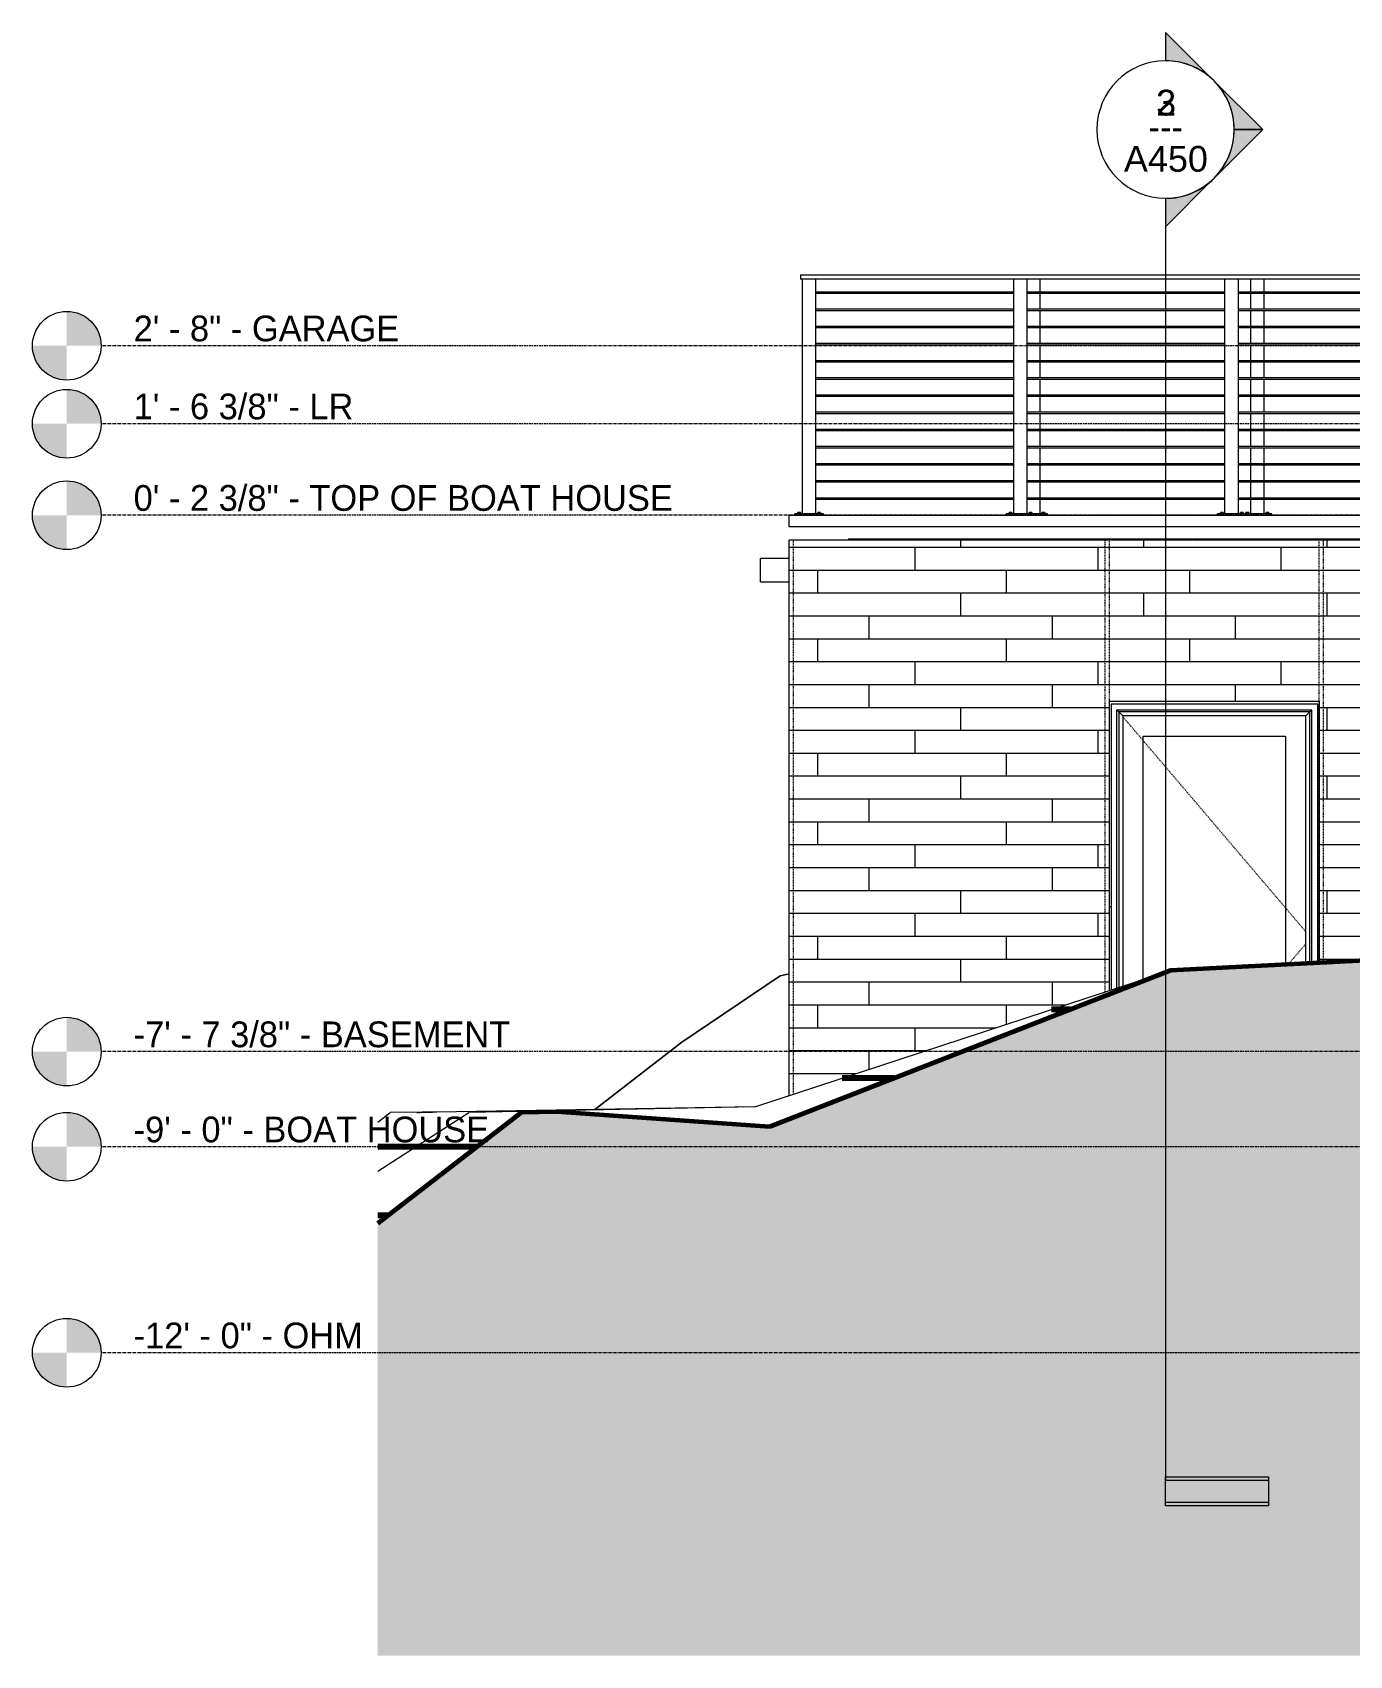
# Model space of a CAD drawing. Header units: inches. Extents: x -3207 to -1935, y -201 to 483.
# Drawn here: x -3206.6 to -2976.4, y -196.9 to 86.8 of the extents above; entities that cross this region are included whole.
import ezdxf

# ---------------------------------------------------------------- set-up
doc = ezdxf.new("R2010")
doc.units = ezdxf.units.IN
doc.header["$MEASUREMENT"] = 0
doc.linetypes.add('Dash 1_16_', pattern=[0.125, 0.0625, -0.0625])
doc.linetypes.add('Grid Line 1_2_', pattern=[0.875, 0.5, -0.125, 0.125, -0.125])
for name, color, linetype, lineweight in [('A-DETL-1', 90, 'Dash 1_16_', 9), ('A-DOOR', 31, 'Continuous', 18), ('A-DOOR-1', 31, 'Dash 1_16_', 9), ('A-DOOR-FRAM', 31, 'Continuous', 9), ('A-FLOR', 192, 'Continuous', 18), ('A-FLOR-HRAL', 11, 'Continuous', 9), ('A-FLOR-LEVL', 51, 'Continuous', 9), ('A-FLOR-LEVL-1', 51, 'Grid Line 1_2_', 9), ('A-WALL', 113, 'Continuous', 18), ('A-WALL-PATT-1', 111, 'Continuous', 9), ('C-TOPO', 7, 'Continuous', 9), ('C-TOPO-1', 7, 'Continuous', 60), ('C-TOPO-MAJR', 7, 'Continuous', 80), ('G-ANNO-SYMB-1', 111, 'Continuous', 9), ('S-FNDN', 32, 'Continuous', 18)]:
    doc.layers.add(name, color=color, linetype=linetype, lineweight=lineweight)
doc.styles.add('Arial_1', font='arial.ttf', dxfattribs={"height": 4.5})
doc.styles.add('Century Gothic', font='ufonts.com_century-gothic.ttf', dxfattribs={"height": 4.5})

# ---------------------------------------------------------------- blocks, each defined once
blk = doc.blocks.new('Railing - 2_ x 1_2_ 2-V6-BUILDING SECTION - NORTH_SOUTH - LOOKING EAST2')
at = {"layer": 'A-FLOR-HRAL'}
for p, q in [((-2993.69, 43.62), (-2993.69, 41.37)), ((-2991.32, 41.37), (-2991.32, 43.62)), ((-2993.69, 41.19), (-2993.69, 38.37)), ((-2991.32, 38.37), (-2991.32, 41.19)), ((-2993.69, 38.19), (-2993.69, 35.37)), ((-2991.32, 35.37), (-2991.32, 38.19)), ((-2993.69, 35.19), (-2993.69, 32.37)), ((-2991.32, 32.37), (-2991.32, 35.19)), ((-2993.69, 32.19), (-2993.69, 29.37)), ((-2991.32, 29.37), (-2991.32, 32.19)), ((-2993.69, 29.19), (-2993.69, 26.37)), ((-2991.32, 26.37), (-2991.32, 29.19)), ((-2993.69, 26.19), (-2993.69, 23.37)), ((-2991.32, 23.37), (-2991.32, 26.19)), ((-2993.69, 23.19), (-2993.69, 20.37)), ((-2991.32, 20.37), (-2991.32, 23.19)), ((-2993.69, 20.19), (-2993.69, 17.37)), ((-2991.32, 17.37), (-2991.32, 20.19)), ((-2993.69, 17.19), (-2993.69, 14.37)), ((-2991.32, 14.37), (-2991.32, 17.19)), ((-2993.69, 14.19), (-2993.69, 11.37)), ((-2991.32, 11.37), (-2991.32, 14.19)), ((-2993.69, 11.19), (-2993.69, 8.37)), ((-2991.32, 8.37), (-2991.32, 11.19)), ((-2993.69, 8.19), (-2993.69, 5.37)), ((-2991.32, 5.37), (-2991.32, 8.19)), ((-2994.5, 2.62), (-2994.5, 2.87)), ((-2994.25, 2.87), (-2994.5, 2.87)), ((-2994, 2.87), (-2994.25, 2.87)), ((-2994, 2.87), (-2994, 2.62)), ((-2993.69, 5.19), (-2993.69, 2.62)), ((-2991.32, 2.62), (-2991.32, 5.19)), ((-2991, 2.62), (-2991, 2.87)), ((-2990.75, 2.87), (-2991, 2.87)), ((-2990.5, 2.87), (-2990.75, 2.87)), ((-2990.5, 2.87), (-2990.5, 2.62)), ((-2990, 2.62), (-2994.48, 2.62)), ((-2990, 2.37), (-2990, 2.62))]:
    blk.add_line(p, q, dxfattribs=at)
blk = doc.blocks.new('Railing - 2_ x 1_2_ 2-V7-BUILDING SECTION - NORTH_SOUTH - LOOKING EAST2')
at = {"layer": 'A-FLOR-HRAL'}
for p, q in [((-3030.48, 41.37), (-3030.48, 43.62)), ((-3030.48, 38.37), (-3030.48, 41.19)), ((-3030.48, 35.37), (-3030.48, 38.19)), ((-3030.48, 32.37), (-3030.48, 35.19)), ((-3030.48, 29.37), (-3030.48, 32.19)), ((-3030.48, 26.37), (-3030.48, 29.19)), ((-3030.48, 23.37), (-3030.48, 26.19)), ((-3030.48, 20.37), (-3030.48, 23.19)), ((-3030.48, 17.37), (-3030.48, 20.19)), ((-3030.48, 14.37), (-3030.48, 17.19)), ((-3030.48, 11.37), (-3030.48, 14.19)), ((-3030.48, 8.37), (-3030.48, 11.19)), ((-3030.48, 5.37), (-3030.48, 8.19)), ((-3030.48, 2.62), (-3030.48, 5.19)), ((-3030.17, 2.62), (-3030.17, 2.87)), ((-3029.92, 2.87), (-3030.17, 2.87)), ((-3029.67, 2.87), (-3029.92, 2.87)), ((-3029.67, 2.87), (-3029.67, 2.62)), ((-3029.17, 2.62), (-3031.41, 2.62)), ((-3029.17, 2.37), (-3029.17, 2.62))]:
    blk.add_line(p, q, dxfattribs=at)
blk = doc.blocks.new('Railing - 2_ x 1_2_ 2-V8-BUILDING SECTION - NORTH_SOUTH - LOOKING EAST2')
at = {"layer": 'A-FLOR-HRAL'}
for p, q in [((-3035.1, 2.62), (-3035.1, 43.62)), ((-3032.72, 2.62), (-3032.72, 43.62)), ((-3035.91, 2.62), (-3035.91, 2.87)), ((-3035.66, 2.87), (-3035.91, 2.87)), ((-3035.41, 2.87), (-3035.66, 2.87)), ((-3035.41, 2.87), (-3035.41, 2.62)), ((-3032.41, 2.62), (-3032.41, 2.87)), ((-3032.16, 2.87), (-3032.41, 2.87)), ((-3031.91, 2.87), (-3032.16, 2.87)), ((-3031.91, 2.87), (-3031.91, 2.62)), ((-3031.41, 2.62), (-3036.41, 2.62)), ((-3036.41, 2.37), (-3036.41, 2.62)), ((-3031.41, 2.37), (-3031.41, 2.62))]:
    blk.add_line(p, q, dxfattribs=at)
blk = doc.blocks.new('Railing - Railing-1114347-BUILDING SECTION - NORTH_SOUTH - LOOKING EAST2')
at = {"layer": 'A-FLOR-HRAL'}
for p, q in [((-3072.34, 44.38), (-2822.47, 44.38)), ((-3072.34, 44.38), (-3072.34, 43.62)), ((-2823.52, 43.62), (-3072.34, 43.62)), ((-3035.1, 41.37), (-3069.65, 41.37)), ((-3069.65, 41.19), (-3035.1, 41.19)), ((-2998.17, 41.37), (-3032.72, 41.37)), ((-3032.72, 41.19), (-2998.17, 41.19)), ((-2961.24, 41.37), (-2995.79, 41.37)), ((-2995.79, 41.19), (-2961.24, 41.19)), ((-3035.1, 38.37), (-3069.65, 38.37)), ((-3069.65, 38.19), (-3035.1, 38.19)), ((-2998.17, 38.37), (-3032.72, 38.37)), ((-3032.72, 38.19), (-2998.17, 38.19)), ((-2961.24, 38.37), (-2995.79, 38.37)), ((-2995.79, 38.19), (-2961.24, 38.19)), ((-3035.1, 35.37), (-3069.65, 35.37)), ((-3069.65, 35.19), (-3035.1, 35.19)), ((-2998.17, 35.37), (-3032.72, 35.37)), ((-3032.72, 35.19), (-2998.17, 35.19)), ((-2961.24, 35.37), (-2995.79, 35.37)), ((-2995.79, 35.19), (-2961.24, 35.19)), ((-3035.1, 32.37), (-3069.65, 32.37)), ((-3069.65, 32.19), (-3035.1, 32.19)), ((-2998.17, 32.37), (-3032.72, 32.37)), ((-3032.72, 32.19), (-2998.17, 32.19)), ((-2961.24, 32.37), (-2995.79, 32.37)), ((-2995.79, 32.19), (-2961.24, 32.19)), ((-3035.1, 29.37), (-3069.65, 29.37)), ((-3069.65, 29.19), (-3035.1, 29.19)), ((-2998.17, 29.37), (-3032.72, 29.37)), ((-3032.72, 29.19), (-2998.17, 29.19)), ((-2961.24, 29.37), (-2995.79, 29.37)), ((-2995.79, 29.19), (-2961.24, 29.19)), ((-3035.1, 26.37), (-3069.65, 26.37)), ((-3069.65, 26.19), (-3035.1, 26.19)), ((-2998.17, 26.37), (-3032.72, 26.37)), ((-3032.72, 26.19), (-2998.17, 26.19)), ((-2961.24, 26.37), (-2995.79, 26.37)), ((-2995.79, 26.19), (-2961.24, 26.19)), ((-3035.1, 23.37), (-3069.65, 23.37)), ((-3069.65, 23.19), (-3035.1, 23.19)), ((-2998.17, 23.37), (-3032.72, 23.37)), ((-3032.72, 23.19), (-2998.17, 23.19)), ((-2961.24, 23.37), (-2995.79, 23.37)), ((-2995.79, 23.19), (-2961.24, 23.19)), ((-3035.1, 20.37), (-3069.65, 20.37)), ((-3069.65, 20.19), (-3035.1, 20.19)), ((-2998.17, 20.37), (-3032.72, 20.37)), ((-3032.72, 20.19), (-2998.17, 20.19)), ((-2961.24, 20.37), (-2995.79, 20.37)), ((-2995.79, 20.19), (-2961.24, 20.19)), ((-3035.1, 17.37), (-3069.65, 17.37)), ((-3069.65, 17.19), (-3035.1, 17.19)), ((-2998.17, 17.37), (-3032.72, 17.37)), ((-3032.72, 17.19), (-2998.17, 17.19)), ((-2961.24, 17.37), (-2995.79, 17.37)), ((-2995.79, 17.19), (-2961.24, 17.19)), ((-3035.1, 14.37), (-3069.65, 14.37)), ((-3069.65, 14.19), (-3035.1, 14.19)), ((-2998.17, 14.37), (-3032.72, 14.37)), ((-3032.72, 14.19), (-2998.17, 14.19)), ((-2961.24, 14.37), (-2995.79, 14.37)), ((-2995.79, 14.19), (-2961.24, 14.19)), ((-3035.1, 11.37), (-3069.65, 11.37)), ((-2998.17, 11.37), (-3032.72, 11.37)), ((-2961.24, 11.37), (-2995.79, 11.37)), ((-3069.65, 11.19), (-3035.1, 11.19)), ((-3032.72, 11.19), (-2998.17, 11.19)), ((-2995.79, 11.19), (-2961.24, 11.19)), ((-3035.1, 8.37), (-3069.65, 8.37)), ((-3069.65, 8.19), (-3035.1, 8.19)), ((-2998.17, 8.37), (-3032.72, 8.37)), ((-3032.72, 8.19), (-2998.17, 8.19)), ((-2961.24, 8.37), (-2995.79, 8.37)), ((-2995.79, 8.19), (-2961.24, 8.19)), ((-3035.1, 5.37), (-3069.65, 5.37)), ((-3069.65, 5.19), (-3035.1, 5.19)), ((-2998.17, 5.37), (-3032.72, 5.37)), ((-3032.72, 5.19), (-2998.17, 5.19)), ((-2961.24, 5.37), (-2995.79, 5.37)), ((-2995.79, 5.19), (-2961.24, 5.19))]:
    blk.add_line(p, q, dxfattribs=at)
for name, p in [('Railing - 2_ x 1_2_ 2-V8-BUILDING SECTION - NORTH_SOUTH - LOOKING EAST2', (-36.93, 0)), ('Railing - 2_ x 1_2_ 2-V8-BUILDING SECTION - NORTH_SOUTH - LOOKING EAST2', (0, 0)), ('Railing - 2_ x 1_2_ 2-V7-BUILDING SECTION - NORTH_SOUTH - LOOKING EAST2', (0, 0)), ('Railing - 2_ x 1_2_ 2-V8-BUILDING SECTION - NORTH_SOUTH - LOOKING EAST2', (36.93, 0)), ('Railing - 2_ x 1_2_ 2-V6-BUILDING SECTION - NORTH_SOUTH - LOOKING EAST2', (0, 0))]:
    blk.add_blockref(name, p)
blk = doc.blocks.new('Door-Inswing-Andersen-400_Series-Single - 3_ 0-1_8_ x 6_ 10-3_8_-1874265-BUILDING SECTION - NORTH_SOUTH - LOOKING EAST2')
at = {"layer": 'A-DOOR-1'}
for p, q in [((-2984.02, -70.44), (-3016.02, -32.84)), ((-2984.02, -72.5), (-2987.1, -76.11))]:
    blk.add_line(p, q, dxfattribs=at)
at = {"layer": 'A-DOOR-FRAM'}
for p, q in [((-2981.96, -30.62), (-3018.09, -30.62)), ((-3018.09, -30.62), (-3018.09, -80.58)), ((-2981.96, -30.62), (-3018.09, -30.62)), ((-3018.09, -30.62), (-3018.09, -80.58)), ((-2981.96, -75.85), (-2981.96, -30.62)), ((-2981.96, -75.85), (-2981.96, -30.62)), ((-3017.06, -80.24), (-3017.06, -31.66)), ((-3017.06, -31.66), (-2982.99, -31.66)), ((-3017.06, -80.24), (-3017.06, -31.66)), ((-3017.06, -31.66), (-2982.99, -31.66)), ((-3017.06, -31.66), (-3016.71, -32)), ((-3016.71, -32), (-3016.02, -32.69)), ((-2983.34, -32), (-3016.71, -32)), ((-3016.71, -32), (-3016.71, -80.13)), ((-2984.02, -32.69), (-3016.02, -32.69)), ((-3016.02, -32.69), (-3016.02, -79.9)), ((-2983.34, -32), (-2984.02, -32.69)), ((-2984.02, -75.95), (-2984.02, -32.69)), ((-2982.99, -31.66), (-2983.34, -32)), ((-2983.34, -75.92), (-2983.34, -32)), ((-2982.99, -75.9), (-2982.99, -31.66)), ((-2982.99, -75.9), (-2982.99, -31.66)), ((-3012.46, -36.25), (-2987.59, -36.25)), ((-3012.46, -78.74), (-3012.46, -36.25)), ((-2987.59, -36.25), (-2987.59, -76.14))]:
    blk.add_line(p, q, dxfattribs=at)
blk = doc.blocks.new('Walls 3 - Walls 3-1648727-BUILDING SECTION - NORTH_SOUTH - LOOKING EAST2')
at = {"layer": 'A-WALL'}
for p, q in [((-3079.34, -9.25), (-3079.34, -5.19)), ((-3074.34, -5.19), (-3079.34, -5.19)), ((-3079.34, -9.25), (-3074.34, -9.25))]:
    blk.add_line(p, q, dxfattribs=at)
blk = doc.blocks.new('Level - Level Head - Circle-50818-BUILDING SECTION - NORTH_SOUTH - LOOKING EAST2')
at = {"layer": 'A-FLOR-LEVL'}
h = blk.add_hatch(color=256, dxfattribs=at)
edge = h.paths.add_edge_path(flags=0)
edge.add_line((-3200.57, 32), (-3194.57, 32))
edge.add_arc((-3200.57, 32), 6, 0, 90)
edge.add_line((-3200.57, 38), (-3200.57, 32))
h = blk.add_hatch(color=256, dxfattribs=at)
edge = h.paths.add_edge_path(flags=0)
edge.add_line((-3200.57, 26), (-3200.57, 32))
edge.add_line((-3200.57, 32), (-3206.57, 32))
edge.add_arc((-3200.57, 32), 6, 180, 270)
blk.add_circle((-3200.57, 32), 6, dxfattribs=at)
blk = doc.blocks.new('Section - 3_32_ x 3_8_-54337-BUILDING SECTION - NORTH_SOUTH - LOOKING EAST2')
at = {"layer": 'G-ANNO-SYMB-1'}
blk.add_hatch(color=256, dxfattribs=at).paths.add_polyline_path([(-2782.8, -166.82), (-2800.8, -166.82), (-2800.8, -171.32), (-2782.8, -171.32)], flags=0)
for p, q in [((-2800.8, -171.32), (-2800.8, -166.82)), ((-2800.8, -166.82), (-2782.8, -166.82)), ((-2782.8, -166.82), (-2782.8, -171.32)), ((-2782.8, -171.32), (-2800.8, -171.32))]:
    blk.add_line(p, q, dxfattribs=at)
blk = doc.blocks.new('Section - Section Head - Filled-22785-BUILDING SECTION - NORTH_SOUTH - LOOKING EAST2')
at = {"layer": 'G-ANNO-SYMB-1'}
h = blk.add_hatch(color=256, dxfattribs=at)
edge = h.paths.add_edge_path(flags=0)
edge.add_arc((-2800.8, 80.08), 12.02, 47.9216, 90)
edge.add_line((-2800.8, 92.1), (-2800.8, 97.06))
edge.add_line((-2800.8, 97.06), (-2792.75, 89))
h = blk.add_hatch(color=256, dxfattribs=at)
edge = h.paths.add_edge_path(flags=0)
edge.add_line((-2792.31, 88.57), (-2783.83, 80.08))
edge.add_line((-2783.83, 80.08), (-2788.8, 80.08))
edge.add_arc((-2800.8, 80.08), 12, 0, 45)
h = blk.add_hatch(color=256, dxfattribs=at)
edge = h.paths.add_edge_path(flags=0)
edge.add_arc((-2800.8, 80.08), 12, 315, 360)
edge.add_line((-2788.8, 80.08), (-2783.83, 80.08))
edge.add_line((-2783.83, 80.08), (-2792.31, 71.6))
h = blk.add_hatch(color=256, dxfattribs=at)
edge = h.paths.add_edge_path(flags=0)
edge.add_line((-2792.75, 71.17), (-2800.8, 63.11))
edge.add_line((-2800.8, 63.11), (-2800.8, 68.07))
edge.add_arc((-2800.8, 80.08), 12.02, 270, 312.0784)
for p, q in [((-2792.75, 89), (-2800.8, 97.06)), ((-2800.8, 97.06), (-2800.8, 92.1)), ((-2783.83, 80.08), (-2792.31, 88.57)), ((-2792.31, 71.6), (-2783.83, 80.08)), ((-2788.8, 80.08), (-2783.83, 80.08)), ((-2783.83, 80.08), (-2788.8, 80.08)), ((-2800.8, 63.11), (-2792.75, 71.17)), ((-2800.8, 68.07), (-2800.8, 63.11))]:
    blk.add_line(p, q, dxfattribs=at)
for centre, radius, start, end in [((-2800.8, 80.1), 12, 90, 270), ((-2800.8, 80.1), 12, 270, 90), ((-2800.8, 80.08), 12.02, 47.9216, 90), ((-2800.8, 80.08), 12, 0, 45), ((-2800.8, 80.08), 12, 315, 360), ((-2800.8, 80.08), 12.02, 270, 312.0784)]:
    blk.add_arc(centre, radius, start, end, dxfattribs=at)

msp = doc.modelspace()

# ---------------------------------------------------------------- hatches: boundary and pattern name
at = {"layer": 'A-WALL-PATT-1'}
h = msp.add_hatch(dxfattribs=at)
h.set_pattern_fill('FP_3', color=256, style=0, pattern_type=2)
h.set_pattern_definition([(0, (-3069.337, -107.2), (0, 4), []), (90, (-3069.337, -107.2), (-8, 8), [4, -28]), (90, (-3053.337, -103.2), (-8, 8), [4, -28])])
h.paths.add_polyline_path([(-3074.33668, -99.03186), (-3064.33668, -95.75169), (-3064.33668, -2), (-3074.33668, -2), (-3074.33668, -83.91376)], flags=0)
h = msp.add_hatch(dxfattribs=at)
h.set_pattern_fill('FP_4', color=256, style=0, pattern_type=2)
h.set_pattern_definition([(0, (-2620.337, -107.2), (0, 4), []), (90, (-2620.337, -107.2), (-8, 8), [4, -28]), (90, (-2604.337, -103.2), (-8, 8), [4, -28])])
h.paths.add_polyline_path([(-3064.33668, -95.75169), (-3018.33668, -80.66287), (-3018.33668, -30.125), (-2981.71168, -30.125), (-2981.71168, -75.83329), (-2961.52418, -74.79253), (-2961.54165, -73.22909), (-2961.83668, -73.44903), (-2961.83668, -73.225), (-2961.52418, -72.975), (-2961.54165, -70.22909), (-2961.83668, -70.44903), (-2961.83668, -70.225), (-2961.52418, -69.975), (-2961.52418, -67.83023), (-2961.83668, -68.08023), (-2961.83668, -67.11977), (-2880.43698, -2), (-3064.33668, -2), (-3064.33668, -83.91376)], flags=0)
h.paths.add_polyline_path([(-2959.14918, -74.67008), (-2955.92592, -74.49639), (-2923.69085, -48.70833), (-2923.69085, -45.94845), (-2959.14918, -74.31512), (-2959.14918, -74.49639)], flags=0)
h.paths.add_polyline_path([(-2955.61515, -74.48789), (-2951.92766, -74.29778), (-2923.69085, -51.70833), (-2923.69085, -48.94845), (-2955.53076, -74.42038)], flags=0)
h.paths.add_polyline_path([(-2951.60684, -74.28124), (-2947.91935, -74.09113), (-2923.69085, -54.70833), (-2923.69085, -51.94845), (-2950.99016, -73.7879)], flags=0)
h.paths.add_polyline_path([(-2959.14918, -74.075), (-2923.69085, -45.70833), (-2923.69085, -42.94845), (-2959.14918, -71.31512), (-2959.14918, -73.51458)], flags=0)
h.paths.add_polyline_path([(-2947.59853, -74.07459), (-2943.91104, -73.88448), (-2923.69085, -57.70833), (-2923.69085, -54.94845), (-2946.89851, -73.51458)], flags=0)
h.paths.add_polyline_path([(-2943.59022, -73.86794), (-2939.90273, -73.67784), (-2923.69085, -60.70833), (-2923.69085, -57.94845), (-2943.14851, -73.51458)], flags=0)
h.paths.add_polyline_path([(-2939.58191, -73.6613), (-2935.88795, -73.46601), (-2923.69085, -63.70833), (-2923.69085, -60.94845), (-2939.39851, -73.51458)], flags=0)
h.paths.add_polyline_path([(-2935.56465, -73.44749), (-2931.84875, -73.23466), (-2923.69085, -66.70833), (-2923.69085, -63.94845), (-2933.93284, -72.14204)], flags=0)
h.paths.add_polyline_path([(-2931.52546, -73.21614), (-2927.80956, -73.0033), (-2923.69085, -69.70833), (-2923.69085, -66.94845), (-2930.28416, -72.2231)], flags=0)
h.paths.add_polyline_path([(-2927.48627, -72.98478), (-2923.7466, -72.75293), (-2923.69085, -72.70833), (-2923.69085, -69.94845), (-2926.43284, -72.14204)], flags=0)
h.paths.add_polyline_path([(-2921.31585, -72.63136), (-2919.73118, -72.5406), (-2884.35752, -44.24167), (-2884.35752, -41.48178), (-2921.31585, -71.04845), (-2921.31585, -72.14204)], flags=0)
h.paths.add_polyline_path([(-2919.40788, -72.52208), (-2912.33668, -72.11706), (-2912.33668, -70.56641), (-2912.71168, -70.56641), (-2912.71168, -69.625), (-2907.21168, -69.625), (-2907.21168, -70.08777), (-2907.08668, -70.08777), (-2907.08668, -69.625), (-2902.33668, -69.625), (-2902.33668, -62.56641), (-2902.71168, -62.56641), (-2902.71168, -61.625), (-2897.21168, -61.625), (-2897.21168, -62.08777), (-2897.08668, -62.08777), (-2897.08668, -61.625), (-2892.33668, -61.625), (-2892.33668, -54.56641), (-2892.71168, -54.56641), (-2892.71168, -53.625), (-2887.21168, -53.625), (-2887.21168, -54.08777), (-2887.08668, -54.08777), (-2887.08668, -53.625), (-2885.67002, -53.625), (-2885.67002, -53.375), (-2885.17002, -53.375), (-2885.1615, -53.125), (-2884.67002, -53.125), (-2884.67002, -53.375), (-2884.35752, -53.375), (-2884.35752, -44.48178), (-2919.20601, -72.36058)], flags=0)
h.paths.add_polyline_path([(-2959.14918, -71.075), (-2923.69085, -42.70833), (-2923.69085, -39.94845), (-2959.14918, -68.31512), (-2959.14918, -69.7877)], flags=0)
h.paths.add_polyline_path([(-2894.00879, -71.06729), (-2867.01762, -69.5213), (-2796.33325, -67.46255), (-2693.71168, -58.93163), (-2693.71168, -11.75), (-2693.46168, -11.75), (-2693.46168, -9.375), (-2812.33668, -9.375), (-2812.33668, -5.72961), (-2893.38268, -70.56641)], flags=0)
h.paths.add_polyline_path([(-2921.31585, -70.80833), (-2884.35752, -41.24167), (-2884.35752, -38.48178), (-2921.31585, -68.04845), (-2921.31585, -69.7877)], flags=0)
h.paths.add_polyline_path([(-2911.58668, -70.72258), (-2911.39147, -70.56641), (-2911.58668, -70.56641)], flags=0)
h.paths.add_polyline_path([(-2907.08668, -70.56641), (-2907.08668, -70.10364), (-2907.21168, -70.10364), (-2907.21168, -70.56641)], flags=0)
h.paths.add_polyline_path([(-2959.14918, -68.075), (-2923.69085, -39.70833), (-2923.69085, -37.56357), (-2960.33668, -66.88023), (-2959.14918, -66.88023), (-2959.14918, -67.43336)], flags=0)
h.paths.add_polyline_path([(-2921.31585, -67.80833), (-2884.35752, -38.24167), (-2884.35752, -35.48178), (-2921.31585, -65.04845), (-2921.31585, -67.43336)], flags=0)
h.paths.add_polyline_path([(-2921.31585, -64.80833), (-2884.35752, -35.24167), (-2884.35752, -32.48178), (-2921.31585, -62.04845), (-2921.31585, -62.72467)], flags=0)
h.paths.add_polyline_path([(-2901.58668, -62.72258), (-2901.39147, -62.56641), (-2901.58668, -62.56641)], flags=0)
h.paths.add_polyline_path([(-2897.08668, -62.56641), (-2897.08668, -62.10364), (-2897.21168, -62.10364), (-2897.21168, -62.56641)], flags=0)
h.paths.add_polyline_path([(-2921.31585, -61.80833), (-2884.35752, -32.24167), (-2884.35752, -29.48178), (-2921.31585, -59.04845), (-2921.31585, -60.37032)], flags=0)
h.paths.add_polyline_path([(-2921.31585, -58.80833), (-2884.35752, -29.24167), (-2884.35752, -26.48178), (-2921.31585, -56.04845), (-2921.31585, -58.01598)], flags=0)
h.paths.add_polyline_path([(-2631.83668, -58.73517), (-2631.83668, -9.375), (-2657.08668, -9.375), (-2657.08668, -58.44129), (-2634.66012, -58.73517)], flags=0)
h.paths.add_polyline_path([(-2921.31585, -55.80833), (-2884.35752, -26.24167), (-2884.35752, -23.48178), (-2921.31585, -53.04845), (-2921.31585, -55.66164)], flags=0)
h.paths.add_polyline_path([(-2891.58668, -54.72258), (-2891.39147, -54.56641), (-2891.58668, -54.56641)], flags=0)
h.paths.add_polyline_path([(-2887.08668, -54.56641), (-2887.08668, -54.10364), (-2887.21168, -54.10364), (-2887.21168, -54.56641)], flags=0)
h.paths.add_polyline_path([(-2921.31585, -52.80833), (-2884.35752, -23.24167), (-2884.35752, -20.48178), (-2921.31585, -50.04845), (-2921.31585, -50.95295)], flags=0)
h.paths.add_polyline_path([(-2921.31585, -49.80833), (-2884.35752, -20.24167), (-2884.35752, -17.48178), (-2921.31585, -47.04845), (-2921.31585, -48.59861)], flags=0)
h.paths.add_polyline_path([(-2921.31585, -46.80833), (-2884.35752, -17.24167), (-2884.35752, -14.48178), (-2921.31585, -44.04845), (-2921.31585, -46.24426)], flags=0)
h.paths.add_polyline_path([(-2881.58668, -46.72258), (-2881.39147, -46.56641), (-2881.58668, -46.56641)], flags=0)
h.paths.add_polyline_path([(-2877.08668, -46.56641), (-2877.08668, -46.10364), (-2877.21168, -46.10364), (-2877.21168, -46.56641)], flags=0)
h.paths.add_polyline_path([(-2877.08668, -46.08777), (-2877.08668, -45.625), (-2872.33668, -45.625), (-2872.33668, -38.56641), (-2872.71168, -38.56641), (-2872.71168, -37.625), (-2867.21168, -37.625), (-2867.21168, -38.08777), (-2867.08668, -38.08777), (-2867.08668, -37.625), (-2862.33668, -37.625), (-2862.33668, -30.56641), (-2862.71168, -30.56641), (-2862.71168, -29.625), (-2857.21168, -29.625), (-2857.21168, -30.08777), (-2857.08668, -30.08777), (-2857.08668, -29.625), (-2852.33668, -29.625), (-2852.33668, -22.56641), (-2852.71168, -22.56641), (-2852.71168, -21.625), (-2847.21168, -21.625), (-2847.21168, -22.08777), (-2847.08668, -22.08777), (-2847.08668, -21.625), (-2846.33668, -21.625), (-2846.33668, -21.375), (-2845.83668, -21.375), (-2845.82817, -21.125), (-2845.33668, -21.125), (-2845.33668, -21.375), (-2845.02418, -21.375), (-2845.02418, -13.01512), (-2881.98252, -42.58178), (-2881.98252, -45.625), (-2877.21168, -45.625), (-2877.21168, -46.08777)], flags=0)
h.paths.add_polyline_path([(-2921.31585, -43.80833), (-2884.35752, -14.24167), (-2884.35752, -11.48178), (-2921.31585, -41.04845), (-2921.31585, -41.53557)], flags=0)
h.paths.add_polyline_path([(-2881.98252, -42.34167), (-2845.02418, -12.775), (-2845.02418, -10.01512), (-2881.98252, -39.58178), (-2881.98252, -41.53557)], flags=0)
h.paths.add_polyline_path([(-2921.31585, -40.80833), (-2884.35752, -11.24167), (-2884.35752, -8.48178), (-2921.31585, -38.04845)], flags=0)
h.paths.add_polyline_path([(-2881.98252, -39.34167), (-2845.02418, -9.775), (-2845.02418, -7.01512), (-2881.98252, -36.58178), (-2881.98252, -39.18123)], flags=0)
h.paths.add_polyline_path([(-2871.58668, -38.72258), (-2871.39147, -38.56641), (-2871.58668, -38.56641)], flags=0)
h.paths.add_polyline_path([(-2867.08668, -38.56641), (-2867.08668, -38.10364), (-2867.21168, -38.10364), (-2867.21168, -38.56641)], flags=0)
h.paths.add_polyline_path([(-2921.31585, -37.80833), (-2884.35752, -8.24167), (-2884.35752, -6.0969), (-2922.50335, -36.61357), (-2921.31585, -36.61357), (-2921.31585, -36.82689)], flags=0)
h.paths.add_polyline_path([(-2881.98252, -36.34167), (-2845.02418, -6.775), (-2845.02418, -4.01512), (-2881.98252, -33.58178), (-2881.98252, -34.47254)], flags=0)
h.paths.add_polyline_path([(-2881.98252, -33.34167), (-2845.02418, -3.775), (-2845.02418, -2), (-2846.25529, -2), (-2881.98252, -30.58178), (-2881.98252, -32.1182)], flags=0)
h.paths.add_polyline_path([(-2861.58668, -30.72258), (-2861.39147, -30.56641), (-2861.58668, -30.56641)], flags=0)
h.paths.add_polyline_path([(-2857.08668, -30.56641), (-2857.08668, -30.10364), (-2857.21168, -30.10364), (-2857.21168, -30.56641)], flags=0)
h.paths.add_polyline_path([(-2881.98252, -30.34167), (-2846.55651, -2), (-2850.00529, -2), (-2881.98252, -27.58178), (-2881.98252, -29.76386)], flags=0)
h.paths.add_polyline_path([(-2881.98252, -27.34167), (-2850.30543, -2), (-2853.75529, -2), (-2881.98252, -24.58178), (-2881.98252, -25.05517)], flags=0)
h.paths.add_polyline_path([(-2881.98252, -24.34167), (-2854.05543, -2), (-2857.50529, -2), (-2881.98252, -21.58178), (-2881.98252, -22.70082)], flags=0)
h.paths.add_polyline_path([(-2851.58668, -22.72258), (-2851.39147, -22.56641), (-2851.58668, -22.56641), (-2851.58668, -22.70082)], flags=0)
h.paths.add_polyline_path([(-2847.08668, -22.56641), (-2847.08668, -22.10364), (-2847.21168, -22.10364), (-2847.21168, -22.56641)], flags=0)
h.paths.add_polyline_path([(-2842.64918, -21.375), (-2842.33668, -21.375), (-2842.33668, -14.56641), (-2842.64918, -14.56641), (-2842.64918, -21.125)], flags=0)
h.paths.add_polyline_path([(-2881.98252, -21.34167), (-2857.80543, -2), (-2861.25529, -2), (-2881.98252, -18.58178), (-2881.98252, -20.34648)], flags=0)
h.paths.add_polyline_path([(-2881.98252, -18.34167), (-2861.55543, -2), (-2865.00529, -2), (-2881.98252, -15.58178), (-2881.98252, -17.99214)], flags=0)
h.paths.add_polyline_path([(-2881.98252, -15.34167), (-2865.30543, -2), (-2868.75529, -2), (-2881.98252, -12.58178), (-2881.98252, -13.56481)], flags=0)
h.paths.add_polyline_path([(-2841.58668, -14.72258), (-2841.39147, -14.56641), (-2841.58668, -14.56641)], flags=0)
h.paths.add_polyline_path([(-2837.08668, -14.56641), (-2837.08668, -14.10364), (-2837.21168, -14.10364), (-2837.21168, -14.56641)], flags=0)
h.paths.add_polyline_path([(-2837.08668, -14.08777), (-2837.08668, -13.625), (-2832.33668, -13.625), (-2832.33668, -6.56641), (-2832.71168, -6.56641), (-2832.71168, -5.625), (-2827.21168, -5.625), (-2827.21168, -6.08777), (-2827.08668, -6.08777), (-2827.08668, -5.625), (-2822.33668, -5.625), (-2822.33668, -2), (-2831.25529, -2), (-2842.64918, -11.11512), (-2842.64918, -13.625), (-2837.21168, -13.625), (-2837.21168, -14.08777)], flags=0)
h.paths.add_polyline_path([(-2881.98252, -12.34167), (-2869.05543, -2), (-2872.50529, -2), (-2881.98252, -9.58178), (-2881.98252, -10.92911)], flags=0)
h.paths.add_polyline_path([(-2842.64918, -10.875), (-2831.55543, -2), (-2835.00529, -2), (-2842.64918, -8.11512), (-2842.64918, -8.57476)], flags=0)
h.paths.add_polyline_path([(-2881.98252, -9.34167), (-2872.80543, -2), (-2876.25529, -2), (-2881.98252, -6.58178), (-2881.98252, -8.57476)], flags=0)
h.paths.add_polyline_path([(-2842.64918, -7.875), (-2835.30543, -2), (-2838.75529, -2), (-2842.64918, -5.11512), (-2842.64918, -7.03344)], flags=0)
h.paths.add_polyline_path([(-2831.58668, -6.72258), (-2831.39147, -6.56641), (-2831.58668, -6.56641)], flags=0)
h.paths.add_polyline_path([(-2827.21168, -6.56641), (-2827.08668, -6.56641), (-2827.08668, -6.10364), (-2827.21168, -6.10364)], flags=0)
h.paths.add_polyline_path([(-2881.98252, -6.34167), (-2876.55543, -2), (-2879.23639, -2), (-2883.17002, -5.1469), (-2881.98252, -5.1469), (-2881.98252, -6.22042)], flags=0)
h.paths.add_polyline_path([(-2842.64918, -4.875), (-2839.05543, -2), (-2842.50529, -2), (-2842.64918, -2.11512), (-2842.64918, -3.86607)], flags=0)
at = {"layer": 'C-TOPO'}
msp.add_hatch(color=256, dxfattribs=at).paths.add_polyline_path([(-3144.15581, -196.92226), (-2630.33668, -196.92226), (-2630.33668, -139), (-2637.33668, -139), (-2637.33668, -127), (-2630.33668, -127), (-2630.33668, -58.73517), (-2634.66012, -58.73517), (-2683.6293, -58.09348), (-2796.33334, -67.46256), (-2867.01762, -69.52131), (-2937.36838, -73.54718), (-3007.6973, -77.17297), (-3077.78061, -104.50011), (-3114.96046, -101.87184), (-3121.11775, -102), (-3146.2357, -121.43778), (-3146.2357, -196.92226)], flags=0)

# ---------------------------------------------------------------- linework, layer by layer
at = {"layer": 'A-DETL-1'}
for p, q in [((-3073.58668, -98.78585), (-3073.58668, -2)), ((-3019.08668, -80.90889), (-3019.08668, -2)), ((-3018.33668, -80.66287), (-3018.33668, -2)), ((-2981.71168, -75.83329), (-2981.71168, -2)), ((-2980.96168, -75.79462), (-2980.96168, -2))]:
    msp.add_line(p, q, dxfattribs=at)
at = {"layer": 'A-FLOR'}
for p, q in [((-3074.33668, 2.375), (-2874.96823, 2.375)), ((-3074.33668, 0.375), (-3074.33668, 2.375)), ((-2877.46823, 0.375), (-3074.33668, 0.375)), ((-3063.96168, -1.76036), (-3003.96168, -1.76036)), ((-3063.96168, -1.76036), (-3063.96168, -2)), ((-3003.96168, -2), (-3003.96168, -1.76036)), ((-3003.83668, -1.76036), (-2907.83668, -1.76036)), ((-3003.83668, -1.76036), (-3003.83668, -2))]:
    msp.add_line(p, q, dxfattribs=at)
at = {"layer": 'A-FLOR-LEVL-1'}
for p, q in [((-1935.47917, 32), (-3194.57025, 32)), ((-1935.47917, 18.375), (-3194.57025, 18.375)), ((-1935.47917, 2.375), (-3194.57025, 2.375)), ((-1935.47917, -91.375), (-3194.57025, -91.375)), ((-1935.47917, -108), (-3194.57025, -108)), ((-1935.47917, -144), (-3194.57025, -144))]:
    msp.add_line(p, q, dxfattribs=at)
at = {"layer": 'C-TOPO'}
for p, q in [((-2981.71168, -57.20469), (-2981.96168, -57.26506)), ((-2981.96168, -57.26506), (-2981.71168, -57.20469)), ((-2981.71168, -57.20469), (-2981.96168, -57.26506)), ((-3018.13422, -66), (-3018.33668, -66.04242)), ((-3018.13422, -66), (-3018.33668, -66.0682)), ((-3018.33668, -66.04242), (-3018.13422, -66)), ((-3018.13422, -66), (-3018.33668, -66.04242)), ((-3018.08668, -65.98852), (-3018.13422, -66)), ((-3018.13422, -66), (-3018.08668, -65.98852)), ((-3018.08668, -65.98852), (-3018.13422, -66)), ((-3018.08668, -66.01356), (-3018.13422, -66)), ((-2936.73468, -73.51458), (-3007.69757, -77.17306)), ((-3075.88367, -78.09935), (-3093.07947, -89.72361)), ((-3093.07947, -89.72361), (-3075.88367, -78.09935)), ((-3075.88367, -78.09935), (-3093.07947, -89.72361)), ((-3080.33679, -101), (-3007.69757, -77.17306)), ((-3007.69757, -77.17306), (-3077.78064, -104.50012)), ((-3074.33668, -77.77523), (-3075.88367, -78.09935)), ((-3075.88367, -78.09935), (-3074.33668, -77.77523)), ((-3074.33668, -77.77523), (-3075.88367, -78.09935)), ((-3093.07947, -89.72361), (-3108.2774, -101.47294)), ((-3108.2774, -101.47294), (-3093.07947, -89.72361)), ((-3093.07947, -89.72361), (-3108.2774, -101.47294)), ((-3121.11768, -102), (-3146.2357, -121.43784)), ((-3146.2357, -103.72435), (-3144.06995, -102)), ((-3146.2357, -112.28135), (-3130.29126, -102)), ((-3132.87443, -101.88929), (-3144.06995, -102)), ((-3080.33679, -101), (-3139.41504, -102)), ((-3139.41504, -102), (-3136.67304, -101.95359)), ((-3139.41504, -102), (-3138.83634, -101.99187)), ((-3080.33679, -101), (-3130.29126, -102)), ((-3114.96057, -101.87185), (-3121.11768, -102)), ((-3114.96057, -101.87185), (-3077.78064, -104.50012)), ((-3080.33679, -101), (-3082.5145, -101.0495)), ((-3080.33679, -101), (-3080.31094, -100.99947))]:
    msp.add_line(p, q, dxfattribs=at)
at = {"layer": 'C-TOPO-1'}
for p, q in [((-2936.73469, -73.51451), (-3007.6973, -77.17297)), ((-3007.6973, -77.17297), (-3077.78061, -104.50011)), ((-3121.11775, -102), (-3146.2357, -121.43778)), ((-3114.96057, -101.87184), (-3121.11768, -102)), ((-3077.78061, -104.50011), (-3114.96046, -101.87184))]:
    msp.add_line(p, q, dxfattribs=at)
at = {"layer": 'C-TOPO-MAJR'}
for p, q in [((-3025.20593, -84), (-3028.51027, -84)), ((-3055.98118, -96), (-3065.09362, -96)), ((-3144.15802, -108), (-3146.2357, -108)), ((-3144.37776, -120), (-3146.2357, -120))]:
    msp.add_line(p, q, dxfattribs=at)
at = {"layer": 'C-TOPO-MAJR', "flags": 128}
for points in [[(-3139.59613, -108), (-3140.06148, -108), (-3144.1579, -108)], [(-3134.52123, -108), (-3137.87835, -108), (-3139.59598, -108)], [(-3128.89663, -108), (-3133.41602, -108), (-3133.98024, -108), (-3134.5212, -108)]]:
    msp.add_lwpolyline(points, dxfattribs=at)
at = {"layer": 'G-ANNO-SYMB-1'}
for q in [(-3008.54874, -166.24211), (-3008.54874, -165.66368)]:
    msp.add_line((-3008.54874, 57.79006), q, dxfattribs=at)
at = {"layer": 'S-FNDN'}
for p, q in [((-3074.33668, -99.03186), (-3074.33668, -2)), ((-2880.43698, -2), (-3074.33668, -2)), ((-3018.33668, -80.66287), (-3018.33668, -30.125)), ((-3018.33668, -30.125), (-2981.71168, -30.125)), ((-2981.71168, -30.125), (-2981.71168, -75.83329))]:
    msp.add_line(p, q, dxfattribs=at)

# ---------------------------------------------------------------- block references
at = {"layer": 'A-DOOR'}
msp.add_blockref('Door-Inswing-Andersen-400_Series-Single - 3_ 0-1_8_ x 6_ 10-3_8_-1874265-BUILDING SECTION - NORTH_SOUTH - LOOKING EAST2', (0, 0), dxfattribs=at)
at = {"layer": 'A-FLOR-HRAL'}
msp.add_blockref('Railing - Railing-1114347-BUILDING SECTION - NORTH_SOUTH - LOOKING EAST2', (0, 0), dxfattribs=at)
at = {"layer": 'A-FLOR-LEVL'}
for p in [(0, 0), (0, -13.625), (0, -29.625), (0, -123.375), (0, -140), (0, -176)]:
    msp.add_blockref('Level - Level Head - Circle-50818-BUILDING SECTION - NORTH_SOUTH - LOOKING EAST2', p, dxfattribs=at)
at = {"layer": 'A-WALL'}
msp.add_blockref('Walls 3 - Walls 3-1648727-BUILDING SECTION - NORTH_SOUTH - LOOKING EAST2', (0, 0), dxfattribs=at)
at = {"layer": 'G-ANNO-SYMB-1'}
for name, p in [('Section - Section Head - Filled-22785-BUILDING SECTION - NORTH_SOUTH - LOOKING EAST2', (-207.75, -10.29479)), ('Section - Section Head - Filled-22785-BUILDING SECTION - NORTH_SOUTH - LOOKING EAST2', (-207.75, -10.29479)), ('Section - 3_32_ x 3_8_-54337-BUILDING SECTION - NORTH_SOUTH - LOOKING EAST2', (-207.75, 1.15687)), ('Section - 3_32_ x 3_8_-54337-BUILDING SECTION - NORTH_SOUTH - LOOKING EAST2', (-207.75, 0.57843))]:
    msp.add_blockref(name, p, dxfattribs=at)

# ---------------------------------------------------------------- texts
at = {"layer": 'A-FLOR-LEVL', "char_height": 4.5, "attachment_point": 1, "style": 'Century Gothic'}
for s, insert, width in [('2\' - 8" - GARAGE', (-3188.89515, 37.27539), 59.388), ('1\' - 6 3/8" - LR', (-3188.89515, 23.65039), 48.3285), ('0\' - 2 3/8" - TOP OF BOAT HOUSE', (-3188.89515, 7.65039), 116.5035), ('-7\' - 7 3/8" - BASEMENT', (-3188.89515, -86.09961), 81.0525), ('-9\' - 0" - BOAT HOUSE', (-3188.89515, -102.72461), 75.9015), ('-12\' - 0" - OHM', (-3188.89515, -138.72461), 52.2675)]:
    msp.add_mtext(s, dxfattribs=dict(at, insert=insert, width=width))
at = {"layer": 'G-ANNO-SYMB-1', "char_height": 4.5, "attachment_point": 1}
for s, insert, width, style in [('3', (-3010.20923, 76.74438), 4.242, 'Arial_1'), ('2', (-3010.20923, 76.74438), 4.242, 'Arial_1'), ('---', (-3011.53488, 72.49103), 7.7265, 'Century Gothic'), ('---', (-3011.53488, 72.49103), 7.7265, 'Century Gothic'), ('A450', (-3015.83127, 66.92625), 17.877, 'Arial_1'), ('A450', (-3015.83127, 66.92625), 17.877, 'Arial_1')]:
    msp.add_mtext(s, dxfattribs=dict(at, insert=insert, width=width, style=style))

doc.saveas('drawing.dxf')
